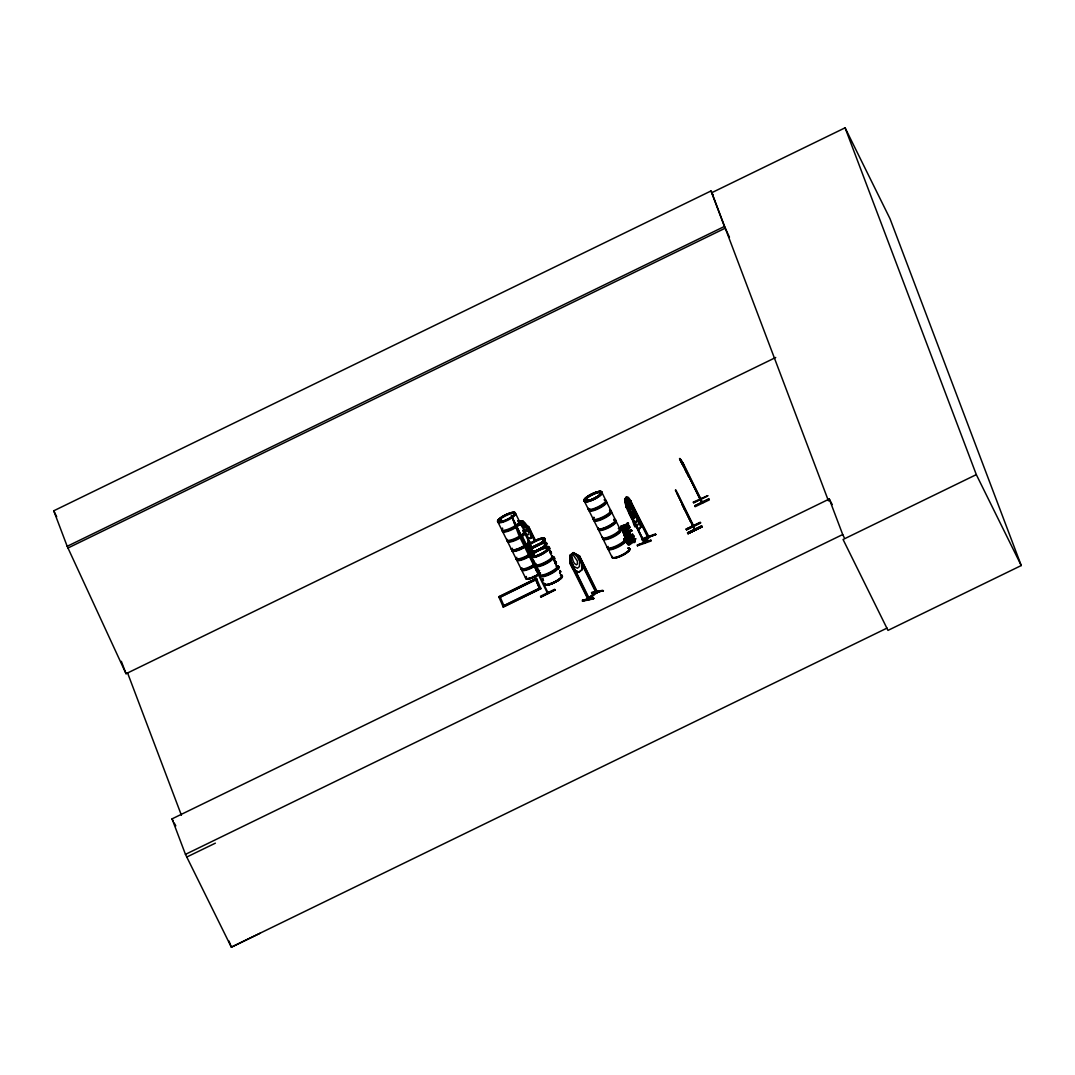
<?xml version="1.0" encoding="UTF-8"?>
<svg xmlns="http://www.w3.org/2000/svg" width="1075" height="1075" viewBox="0 0 1075 1075"><rect width="100%" height="100%" fill="white"/><g stroke="black" fill="none" stroke-linecap="round" stroke-linejoin="round"><path stroke-width="1.5" d="M597.593 592.191L596.182 593.091L577.907 556.46L579.116 555.977L573.244 552.577L570.193 555.103L570.046 563.367L588.159 599.702L589.181 598.909M589.436 598.977C589.154 594.865 586.789 601.207 589.49 598.963L571.497 562.534L570.046 563.367L573.015 569.105L578.874 572.384L581.911 569.844L582.072 561.593L579.223 555.815L597.095 592.338L596.182 593.091M622.949 529.639L623.298 527.785L622.062 528.389C621.995 532.851 629.587 522.114 628.391 527.731L629.829 526.71L628.687 526.239M626.55 506.513L644.731 542.754M539.663 572.894L540.389 574.238M546.785 592.043C548.008 590.699 547 594.179 547.43 593.36M500.318 521.415L498.988 521.388M499.351 520.851L500.963 520.26M500.05 520.77L501.407 520.515L499.754 521.469M513.568 513.998L514.334 513.675L513.756 514.065M514.522 513.863L513.648 514.455L514.629 514.132M529.411 546.638L528.645 546.92L530.781 546.06M530.445 546.046L529.733 546.14M532.273 551.247L530.19 552.013L530.593 550.964M530.123 547.027L531.184 546.248L528.577 547.135M531.937 550.36L530.633 551.703L531.561 551.515M533.657 555.305C536.747 554.969 529.209 558.221 533.025 555.412M531.305 550.87L532.582 550.521L531.776 551.394M532.595 550.44L531.977 551.273M533.832 555.103L532.044 555.909L532.904 555.197M533.052 555.493L534.1 555.278L533.523 556.017M543.883 540.174L544.474 539.717L543.036 540.188M543.574 539.462L543.533 539.717M543.695 540.268L542.982 540.443L543.95 539.744M544.635 544.864L545.347 544.635M544.904 544.555L545.898 544.084M545.522 543.829L544.716 544.192L545.442 543.923M545.603 544.111L544.676 544.716L545.267 544.152M546.382 549.486C547.524 547.108 546.785 550.628 547.148 548.801M546.651 549.177L547.377 549.11M586.439 499.794L585.405 500.493M585.66 500.641L587.434 499.848M600.844 493.116L599.89 493.197L600.562 492.793M601.194 493.062L599.837 493.721L600.912 493.385M692.555 525.339L693.335 524.963L692.69 525.232M693.281 526.629L693.886 526.307M694.678 528.497L693.913 528.483M700.564 498.289L699.758 498.383L700.645 498.262M701.881 501.541L701.007 501.662L701.787 501.286M701.652 502.993L702.539 502.872L682.531 463.123M702.539 502.912L701.128 501.555M637.462 545.992L637.354 545.012L650.886 540.161L651.262 540.913L637.636 545.697M650.886 540.268L637.354 545.119M628.566 531.601C619.832 536.868 626.832 527.503 628.243 532.018M539.529 572.626L540.295 574.198M547.538 593.615L548.317 593.239L547.497 591.693M644.073 541.934L648.091 536.882L643.535 542.096L644.18 543.426L626.712 506.446L644.839 543.157L649.112 537.164L630.407 501.044M631.831 518.499L636.091 522.343L631.657 518.674L626.093 507.078L624.683 499.27L626.147 497.201L630.555 500.99L629.816 501.434L648.077 537.997L647.378 536.586L648.359 535.928M649.018 537.245L648.131 537.93M694.007 526.616L675.852 489.945M701.733 502.952C700.336 503.745 701.263 497.456 700.577 499.996M702.459 502.939L700.712 498.787L701.102 501.917M694.531 529.921C697.111 530.029 691.924 526.414 694.625 530.177M625.516 528.416L628.311 526.36M644.597 541.33L643.643 542.042M645.255 542.66L644.57 542.862M593.454 597.875L582.489 600.186L593.454 597.928L593.36 598.99L593.454 597.928M625.341 529.612L629.802 527.449L627.021 529.867L625.153 529.76L622.519 531.493L623.46 531.601L623.325 532.891L627.155 531.037M623.675 528.537L622.102 530.069L624.185 529.854M627.679 543.238C626.644 547.067 638.389 537.54 634.008 542.579C634.935 536.586 627.612 549.056 628.929 542.633L627.679 543.238L628.055 544.004C627.598 548.331 635.258 538.884 634.008 542.566M627.706 531.44C632.49 527.462 618.985 534.154 624.844 532.837M628.015 526.965C632.463 521.751 620.812 531.52 623.312 527.798M633.632 541.827L635.083 540.806L634.425 538.884M501.071 520.784L499.203 521.173M514.293 514.441L514.885 513.971L514.159 514.078M530.553 546.073L529.33 546.732M530.082 546.879L530.701 546.369L529.747 546.705M531.87 556.447L532.394 555.95M533.093 556.232L532.192 556.205L534.1 555.358M544.635 544.797L545.683 544.595M587.192 499.297L585.848 500.748M585.727 500.292L586.99 499.902M600.75 492.82L599.971 493.627L600.697 493.21M626.335 497.335L631.845 506.365L632.584 511.149L631.643 512.479L629.023 510.37L626.886 506.056L624.777 499.391L626.295 497.147C632.261 493.223 639.504 536.868 633.282 506.701L628.848 503.019M626.093 498.787L630.246 505.599L630.42 509.147L627.585 505.062L625.623 499.458L626.241 498.733M627.383 505.102L628.996 502.966M633.39 516.524L628.969 512.735L627.639 505.156L631.872 516.148L634.505 518.258L635.446 516.914L634.693 512.143L632.557 507.817L629.05 503.154L627.491 505.21M627.182 506.271L626.093 507.078M631.012 500.843L630.152 501.555M628.485 505.223C630.676 504.067 633.323 511.861 633.739 514.253L633.269 514.925L631.683 513.366L628.337 505.277M633.188 516.39L634.747 514.334L633.242 516.578L628.808 512.896L631.804 518.62M635.943 522.396L637.448 520.152L636.037 522.168M639.114 529.236L640.525 527.22M634.908 525.567L639.168 529.411L640.781 527.288L639.37 519.48L636.36 513.769L633.296 510.921M642.03 539.65L655.804 534.463L642.03 539.65L641.654 538.898L655.212 534.033L655.562 534.799M645.578 541.558L648.453 537.419M626.12 528.672L628.848 526.643L628.391 527.704M621.216 527.543L621.713 526.172L628.593 523.323L626.873 523.404C630.299 525.662 622.627 526.105 621.135 527.099L621.592 528.309L622.089 526.925C633 524.009 628.19 523.149 620.759 526.333L621.592 528.309M630.904 535.632L625.462 538.777L626.51 541.316C629.829 540.55 632.947 538.078 631.428 537.164C613.704 548.613 643.616 530.324 631.146 537.984M624.078 533.039L623.93 534.477M694.571 529.8L677.102 493.237L695.216 529.975L693.509 525.742L694.544 530.203M647.674 536.17L648.722 537.715L630.582 500.869M648.131 536.317L647.432 536.667M588.872 599.474L587.501 598.385L588.536 597.579M595.537 591.774L596.531 590.941M588.321 599.595L597.472 592.258L579.506 555.896L573.392 552.738L570.314 555.211L571.658 562.091L573.795 566.418L577.436 568.232L579.398 566.606L579.694 561.526L577.557 557.199L573.271 552.765M597.189 592.258L596.235 591.116L597.485 592.271M500.722 521.173L501.34 520.34M514.24 513.81L513.796 514.576M529.464 546.785L528.47 547.457L529.693 547.242M529.438 546.826L529.908 546.396M533.885 555.775L534.181 555.036M628.929 542.66C625.502 547.081 647.352 530.889 627.491 543.91L627.007 542.862L633.121 538.871L633.497 539.637L627.491 543.91M622.962 530.902L622.909 531.628L624.145 531.131M626.12 539.233L626.053 539.959L626.9 539.543C624.548 536.68 635.177 535.686 632.14 535.74L631.657 534.705L632.638 534.221L633.121 535.269M572.666 554.31L571.685 555.13L573.109 560.881L574.372 563.421L576.482 564.818L577.463 563.999L577.315 560.975L572.787 554.283M578.31 556.648L579.506 555.896M581.79 569.737L578.726 572.209L572.894 569.132M591.882 593.346L603.371 590.686L591.882 593.346L591.519 592.594L603.277 590.632M595.913 591.693L596.84 590.995M595.725 592.15L588.724 597.955L596.101 592.07M624.387 535.699L626.765 533.509L626.389 532.757L623.89 534.611L624.387 535.699L627.383 533.428L629.95 532.891L624.548 536.358L628.996 534.624C614.913 542.458 641.721 529.908 626.12 536.573L626.497 537.325L630.702 534.866M500.493 520.703L498.934 521.913M586.95 500.399L587.998 499.62L586.063 500.224M626.779 539.139L627.988 538.481M627.128 524.224L627.706 523.579L626.886 523.431M627.625 530.486L627.034 527.852M596.074 591.586L596.867 592.836M596.732 592.903L595.657 591.626M588.724 599.554L570.691 563.206M628.028 530.553L628.835 529.8L628.028 528.43L624.185 530.472M625.059 529.048L624.36 529.464M520.394 525.258L520.3 520.891L520.502 525.299M520.166 520.985C525.877 520.34 528.752 529.854 529.008 534.611L527.341 534.571L523.955 531.09L520.407 521.053M521.805 526.723L528.282 526.79L522.746 521.039M531.44 538.266L528.685 538.132L525.621 534.611C533.549 546.207 532.434 529.263 527.543 526.817L534.732 541.357M628.956 542.915L628.579 542.163C647.58 530.338 610.452 550.024 633.121 538.871M535.108 539.663L528.645 526.562L527.543 526.817M626.349 539.059L627.464 538.441M499.445 520.743L500.399 520.273M513.635 514.616L514.535 514.213M529.008 546.785L529.948 546.275M530.687 550.843L531.856 550.319M531.063 551.005L530.109 551.824L531.346 551.609M626.12 536.573L630.299 533.791L626.201 536.116M587.017 500.292L586.171 500.574M587.125 500.453L585.364 500.816M533.59 555.909L532.367 556.272L534.087 555.17M629.238 538.763L630.797 537.769L629.977 537.621L631.173 538.427L626.51 541.316M522.759 537.258L529.384 550.736M530.082 556.648L548.277 593.333L547.565 593.252M534.718 576.254L540.389 573.513M533.039 576.402L533.415 577.168L540.403 573.566M498.773 596.719L536.398 578.283L536.774 579.035L499.149 597.472L498.773 596.719L503.288 607.133L540.913 588.697L536.398 578.283M539.758 588.939L504.215 606.354L499.929 596.477L535.471 579.062L539.099 587.42M535.847 579.815L500.305 597.23L499.929 596.477M555.103 590.256L554.646 589.302L540.537 596.208L540.994 597.149L554.969 589.96M555.023 590.054L540.859 596.867M181.406 815.226L127.562 672.91L126.017 673.662L67.188 546.302L53.75 510.8L710.992 190.96L713.316 195.663M845.084 127.818L976.315 474.626L843.055 539.475L887.99 630.393L1021.25 565.544L890.019 218.736L845.084 127.818L711.825 192.667L828.449 500.869M67.188 546.302L724.416 226.462L710.992 190.96M68.021 547.995L725.262 228.169L724.416 226.462M775.72 357.491L126.044 673.716L121.341 661.313M683.566 466.322C675.355 451.46 685.89 466.819 683.781 466.913C673.461 449.041 685.689 465.596 682.303 463.164L700.685 499.969M680.22 458.756L701.935 503.261L701.007 501.662M683.351 465.797L680.905 460.315M688.632 475.768L689.021 477.219L684.775 468.23M627.343 528.443L628.122 528.053M628.19 528.228L627.907 527.718C634.022 524.533 619.039 530.983 623.379 530.459L622.895 532.246L623.836 532.367M628.028 528.43C629.843 530.217 621.081 532.609 623.46 531.601M626.658 530.553C619.737 531.722 628.956 529.128 624.078 532.031M627.451 529.653L628.405 529.182M685.42 511.283L681.738 503.355L684.318 507.897M681.98 503.449L684.493 508.865M682.491 504.592L685.702 511.539M623.97 534.087L631.347 529.935L631.818 530.929L627.249 533.16L629.843 532.582L630.017 533.294L625.784 535.659L630.246 533.899L631.2 536.183M684.95 510.195L682.652 504.995M626.389 532.757L623.554 533.724M627.383 533.428L626.873 532.394L631.347 529.935M625.233 533.845L631.724 530.687M693.335 502.119L707.726 495.723L693.711 502.872L693.362 502.159M693.617 502.657L707.767 495.803M630.823 535.417L625.22 538.145L630.729 535.175L632.947 535.78M624.817 537.07L625.596 538.898L629.802 536.855M625.69 539.193L626.537 538.79M633.497 535.605C616.23 545.307 631.791 534.02 633.968 536.613M694.746 505.828L708.868 498.934L709.312 499.902L695.149 506.701L694.746 505.814L708.868 498.948M630.178 536.183L630.823 537.634L631.428 536.801M630.353 538.373L626.08 540.161M633.497 539.637L626.967 542.526M686.965 513.648L690.446 520.582M628.579 542.163L634.492 539.287M627.128 543.157L634.586 539.529M628.055 544.004L629.305 543.399M690.835 521.657L686.535 512.909M686.132 529.075L700.282 522.235L700.631 522.961L686.508 529.841L686.132 529.075L700.537 522.719L686.508 529.841M702.109 526.857L687.987 533.737L687.53 532.783L701.652 525.903L702.109 526.857L687.973 533.711L702.029 526.656M687.57 532.864L701.679 525.944M259.948 933.328L231.34 947.183L185.464 854.37L172.04 818.868L829.268 499.028L832.225 504.565M185.464 854.37L842.706 534.53L829.268 499.028M887.063 628.082L231.34 947.183L229.002 941.015M186.781 857.03L215.376 843.163M586.332 499.606L587.205 499.633M586.466 499.875L587.514 499.553M624.468 536.129L624.924 537.124L627.894 535.955M586.56 499.512L587.461 499.62M586.507 500.614L585.526 500.829M532.031 550.628L530.459 551.273M531.614 550.964L532.353 550.655M624.683 499.27L626.174 507.064M635.916 512.533C639.423 531.708 637.233 512.573 633.807 508.287M639.141 519.548L640.781 527.288M631.052 513.622C631.657 521.254 639.518 538.226 631.186 515.234M655.804 534.463L642.044 539.475M500.345 520.327L501.501 520.434M532.878 556.299L531.87 556.366M693.415 526.898L675.369 490.187M626.873 532.394L629.466 531.829L630.393 534.047M570.193 555.103L570.288 563.3L571.497 562.534M582.072 561.593L581.911 569.844M591.613 592.607L602.551 590.323L602.86 591.102M591.962 593.145L603.371 590.686M588.912 597.498L588.227 597.754L588.939 599.071L570.812 562.117M593.709 598.439L582.744 600.764L593.87 598.573M593.36 598.856L582.395 601.234L582.516 600.065M626.765 533.509L625.986 532.837M628.458 530.916L629.144 531.682L628.768 530.916M499.109 521.724L499.687 521.63M530.136 546.019L531.104 546.167M531.789 550.373L532.757 550.534M520.273 521.133L522.92 521.106M527.959 526.548L528.645 526.562M623.379 530.445L627.41 528.604M634.962 523.216L637.582 525.326L638.523 523.982L637.771 519.212L635.634 514.885M635.056 525.514L639.316 529.357M633.377 512.896L635.325 515.583L633.403 513.917M522.786 521.187L528.094 526.925M174.163 822.966L175.803 825.842M685.702 470.648L689.169 477.152M687.449 515.328L690.768 521.913M679.991 458.676L682.356 463.271M683.633 466.563L686.629 472.691M681.738 503.355L684.278 508.287M684.587 468.257L685.541 470.084L684.13 467.047M686.334 512.936L687.288 514.764L685.877 511.727M680.596 459.979L682.88 464.507M682.343 504.672L684.627 509.201M976.315 474.626L1021.25 565.544M842.706 534.53L844.184 537.527M700.551 497.994L701.169 499.687L683.068 462.989M627.934 522.893L628.311 523.646M631.442 530.177L631.818 530.929M629.211 526.387L629.896 527.691M634.062 538.132L634.962 540.282M634.828 541.249L635.204 542.002M628.458 528.927L627.813 527.462M631.065 536.049L631.603 537.258M630.125 536.008L630.501 536.774M626.55 530.096L626.913 530.862M621.807 525.836L622.183 526.589M621.713 526.172L622.452 527.892M622.062 528.389L622.438 529.142M620.759 526.333L621.135 527.099M622.532 530.862L622.909 531.628M622.855 531.897L623.325 532.891M623.782 533.348L624.158 534.1M626.591 541.76L627.383 543.628M601.798 492.243A9.823 2.459 -26.3 0 1 589.315 500.681A9.823 2.459 -26.3 0 1 587.81 496.677A9.823 2.459 -26.3 0 1 601.798 492.243L605.789 500.332M606.596 502.025L610.734 510.383M611.554 512.063L615.558 520.112M615.948 520.891L619.926 528.94M584.182 500.856L588.186 508.905M588.992 510.598L593.118 518.943M593.951 520.636L597.942 528.685M602.322 537.5L598.318 529.464A9.823 2.459 -26.3 0 0 610.264 526.293A9.823 2.459 -26.3 0 0 614.336 520.3M603.129 539.193L607.254 547.551M608.087 549.231L612.078 557.293M578.686 556.568L596.665 592.943M528.282 526.79L535.417 541.383M531.547 533.818L535.148 541.088M515.382 513.124A9.823 2.459 -26.3 0 1 502.898 521.577A9.823 2.459 -26.3 0 1 501.393 517.572A9.823 2.459 -26.3 0 1 515.382 513.124L519.373 521.227M526.925 536.559L530.526 543.829M524.358 532.461L529.841 543.802M528.9 550.978L511.351 515.409L518.808 535.122L547.712 593.628M533.952 561.19L539.005 571.416M512.506 518.459L530.472 554.821L536.774 571.483M513.783 521.845L531.762 558.207M540.913 588.697L540.537 587.931L502.912 606.367L503.288 607.133M497.765 521.751L501.77 529.8M502.576 531.493L506.715 539.838M507.534 541.518L511.525 549.58M511.902 550.346L515.906 558.395M516.712 560.088L520.851 568.447A9.783 2.446 -26.3 0 0 534.812 564.012M521.671 570.126L525.662 578.175M504.215 606.354L503.839 605.588L539.381 588.186L535.471 579.062M53.75 510.8L56.679 516.726M172.04 818.868L173.344 821.528M688.538 475.97L685.218 468.955L689.021 477.219M725.262 228.169L729.455 237.252M680.139 458.595L680.744 460.382M681.899 503.275L682.491 505.075M632.638 534.221L631.657 534.705M629.466 531.829L623.89 534.611M632.57 515.167L633.39 518.19L633.739 517.478M627.531 505.048L628.875 512.883M531.023 532.501L531.305 538.347M611.03 511.619A9.783 2.446 -26.3 0 1 603.639 518.647A9.783 2.446 -26.3 0 1 594.045 519.883M613.825 519.319A9.783 2.446 -26.3 0 1 608.652 525.903A9.783 2.446 -26.3 0 1 597.915 527.718M609.512 510.316A9.944 2.486 -26.3 0 1 603.102 517.586A9.944 2.486 -26.3 0 1 594.045 517.841M610.197 509.926A9.783 2.446 -26.3 0 1 601.651 517.505A9.783 2.446 -26.3 0 1 593.884 517.209M606.072 501.582A9.783 2.446 -26.3 0 1 597.525 509.147A9.783 2.446 -26.3 0 1 589.758 508.865M604.15 499.768A9.783 2.446 -26.3 0 1 598.99 506.352A9.783 2.446 -26.3 0 1 588.253 508.166M609.767 510.827A9.944 2.486 -26.3 0 1 604.526 517.505A9.944 2.486 -26.3 0 1 593.615 519.359M605.924 500.923A9.944 2.486 -26.3 0 1 598.399 508.058A9.944 2.486 -26.3 0 1 588.657 509.322M604.553 500.278A9.944 2.486 -26.3 0 1 599.312 506.957A9.944 2.486 -26.3 0 1 588.401 508.797M614.094 519.87A9.783 2.446 -26.3 0 1 608.92 526.454A9.783 2.446 -26.3 0 1 598.211 528.309A9.783 2.446 -26.3 0 0 608.92 526.454A9.783 2.446 -26.3 0 0 614.107 519.91A9.823 2.459 -26.3 0 1 608.934 526.481A9.823 2.459 -26.3 0 1 598.17 528.295M613.959 519.548A9.823 2.459 -26.3 0 1 608.773 526.145A9.823 2.459 -26.3 0 1 598.009 527.973M624.078 540.093A9.783 2.446 -26.3 0 1 618.918 546.664A9.783 2.446 -26.3 0 1 608.181 548.478M627.961 547.928A9.783 2.446 -26.3 0 1 622.788 554.498A9.783 2.446 -26.3 0 1 612.051 556.312M623.648 538.911A9.944 2.486 -26.3 0 1 617.238 546.181A9.944 2.486 -26.3 0 1 608.181 546.436M618.286 528.376A9.783 2.446 -26.3 0 1 613.126 534.947A9.783 2.446 -26.3 0 1 602.39 536.761M623.903 539.435A9.944 2.486 -26.3 0 1 618.663 546.113A9.944 2.486 -26.3 0 1 607.751 547.954M624.333 538.535A9.783 2.446 -26.3 0 1 616.942 545.562A9.783 2.446 -26.3 0 1 607.348 546.799M620.208 530.177A9.783 2.446 -26.3 0 1 612.817 537.204A9.783 2.446 -26.3 0 1 603.223 538.441M620.06 529.518A9.944 2.486 -26.3 0 1 612.535 536.667A9.944 2.486 -26.3 0 1 602.793 537.917M618.689 528.873A9.944 2.486 -26.3 0 1 613.449 535.565A9.944 2.486 -26.3 0 1 602.538 537.406M615.639 520.945A9.783 2.446 -26.3 0 1 608.248 527.973A9.783 2.446 -26.3 0 1 598.654 529.209M628.096 548.143A9.823 2.459 -26.3 0 1 622.909 554.754A9.823 2.459 -26.3 0 1 612.145 556.568M557.616 567.224A9.783 2.446 -26.3 0 1 550.225 574.252A9.783 2.446 -26.3 0 1 540.631 575.488M556.783 565.544A9.783 2.446 -26.3 0 1 548.237 573.109A9.783 2.446 -26.3 0 1 540.47 572.827M552.496 556.528A9.944 2.486 -26.3 0 1 543.816 564.227A9.944 2.486 -26.3 0 1 535.928 563.932M552.241 556.017A9.944 2.486 -26.3 0 1 543.56 563.703A9.944 2.486 -26.3 0 1 535.673 563.421M551.824 555.506A9.783 2.446 -26.3 0 1 544.434 562.534A9.783 2.446 -26.3 0 1 534.839 563.77M556.097 565.92A9.944 2.486 -26.3 0 1 550.843 572.599A9.944 2.486 -26.3 0 1 539.946 574.453M556.353 566.444A9.944 2.486 -26.3 0 1 551.099 573.123A9.944 2.486 -26.3 0 1 540.201 574.964M553.182 557.643A9.783 2.446 -26.3 0 1 544.098 564.765A9.783 2.446 -26.3 0 1 535.673 565.45M551.569 557.065A9.783 2.446 -26.3 0 1 552.657 557.186M544.676 584.612A9.796 2.459 -26.3 0 0 556.608 581.454A9.796 2.459 -26.3 0 0 560.68 575.461A9.783 2.446 -26.3 0 1 555.506 582.072A9.823 2.459 -26.3 0 1 544.756 583.913A9.783 2.446 -26.3 0 0 555.506 582.072A9.823 2.459 -26.3 0 0 560.707 575.488A9.783 2.446 -26.3 0 1 555.52 582.099A9.783 2.446 -26.3 0 1 544.797 583.913M560.532 575.138A9.823 2.459 -26.3 0 1 555.345 581.736A9.823 2.459 -26.3 0 1 544.582 583.564M554.781 562.48A9.783 2.446 -26.3 0 1 555.654 564.778M539.327 572.061A9.783 2.446 -26.3 0 1 538.884 570.865M559.739 570.435A9.783 2.446 -26.3 0 1 559.524 572.612M543.211 579.895A9.783 2.446 -26.3 0 1 542.754 578.713M550.077 550.884A9.783 2.446 -26.3 0 1 549.862 553.061M533.012 559.9A9.783 2.446 -26.3 0 0 533.536 560.344A9.944 2.486 -26.3 0 0 533.952 561.526M554.351 561.298A9.944 2.486 -26.3 0 1 555.237 563.636M538.656 571.04A9.944 2.486 -26.3 0 1 538.118 570.583M555.708 561.943A9.944 2.486 -26.3 0 1 555.493 564.16M538.911 571.551A9.944 2.486 -26.3 0 1 538.454 570.341A9.783 2.446 -26.3 0 0 539.583 570.503M553.947 560.801A9.783 2.446 -26.3 0 1 554.821 563.098M537.97 569.925A9.783 2.446 -26.3 0 1 538.051 569.186M549.648 551.784A9.944 2.486 -26.3 0 1 551.206 553.128M549.392 551.26A9.944 2.486 -26.3 0 1 550.951 552.604A9.783 2.446 -26.3 0 1 550.696 554.74M533.697 561.002A9.944 2.486 -26.3 0 1 533.24 559.793M543.48 580.446A9.783 2.446 -26.3 0 1 543.023 579.264A9.823 2.459 -26.3 0 0 543.453 580.487M534.369 562.023A9.783 2.446 -26.3 0 1 533.845 561.58M559.887 570.637A9.823 2.459 -26.3 0 1 559.658 572.827M543.278 580.137A9.823 2.459 -26.3 0 1 542.821 578.941M523.525 532.38A9.783 2.446 -26.3 0 1 521.496 537.083M519.467 538.347A9.783 2.446 -26.3 0 1 507.628 540.765M528.497 540.335A9.783 2.446 -26.3 0 1 525.379 544.918M523.337 546.181A9.783 2.446 -26.3 0 1 511.512 548.613M517.733 520.663A9.783 2.446 -26.3 0 1 511.431 527.812A9.783 2.446 -26.3 0 1 502.509 528.067M518.137 521.16A9.944 2.486 -26.3 0 1 511.727 528.443A9.944 2.486 -26.3 0 1 502.67 528.698M523.108 531.198A9.944 2.486 -26.3 0 1 521.039 535.982M518.97 537.272A9.944 2.486 -26.3 0 1 506.876 540.483M524.466 531.843A9.944 2.486 -26.3 0 1 521.294 536.506M519.225 537.782A9.944 2.486 -26.3 0 1 507.198 540.241M522.705 530.701A9.783 2.446 -26.3 0 1 520.676 535.404M518.634 536.667A9.783 2.446 -26.3 0 1 506.795 539.086M519.655 522.463A9.783 2.446 -26.3 0 1 512.264 529.505A9.783 2.446 -26.3 0 1 502.67 530.741M518.392 521.684A9.944 2.486 -26.3 0 1 513.151 528.362A9.944 2.486 -26.3 0 1 502.24 530.217M523.646 546.812A9.783 2.446 -26.3 0 1 511.808 549.231A9.823 2.459 -26.3 0 0 523.633 546.758M528.806 540.9A9.823 2.459 -26.3 0 1 525.675 545.495A9.823 2.459 -26.3 0 0 528.846 540.98M528.631 540.537A9.823 2.459 -26.3 0 1 525.5 545.146M523.458 546.409A9.823 2.459 -26.3 0 1 511.579 548.841M535.632 565.692A9.783 2.446 -26.3 0 1 525.823 570.261A9.783 2.446 -26.3 0 1 521.765 569.374M539.516 573.526A9.783 2.446 -26.3 0 1 529.693 578.108A9.783 2.446 -26.3 0 1 525.648 577.208M535.431 565.101A9.944 2.486 -26.3 0 1 524.506 569.978A9.944 2.486 -26.3 0 1 522.02 567.855M528.148 555.829A9.944 2.486 -26.3 0 1 518.432 559.578A9.944 2.486 -26.3 0 1 516.806 557.293M529.841 553.974A9.783 2.446 -26.3 0 1 520.031 558.543A9.783 2.446 -26.3 0 1 515.973 557.656M535.175 564.59A9.944 2.486 -26.3 0 1 525.205 569.239A9.944 2.486 -26.3 0 1 521.079 568.326M528.645 556.917A9.783 2.446 -26.3 0 1 516.806 559.336M528.403 556.353A9.944 2.486 -26.3 0 1 516.376 558.812M529.222 541.827A9.783 2.446 -26.3 0 1 526.105 546.409M524.076 547.672A9.783 2.446 -26.3 0 1 512.237 550.104M523.821 547.148A9.823 2.459 -26.3 0 1 511.942 549.58A9.823 2.459 -26.3 0 0 523.847 547.188M539.65 573.768A9.823 2.459 -26.3 0 1 528.86 578.578A9.823 2.459 -26.3 0 1 526.401 576.469M548.949 546.973A9.783 2.446 -26.3 0 1 548.882 547.712M531.359 555.533A9.783 2.446 -26.3 0 1 531.44 554.794M547.336 546.396A9.783 2.446 -26.3 0 1 548.425 546.53M552.698 556.944A9.944 2.486 -26.3 0 1 553.585 559.269M537.003 566.673A9.944 2.486 -26.3 0 1 536.479 566.216M554.055 557.589A9.944 2.486 -26.3 0 1 553.84 559.793M536.734 566.74A9.944 2.486 -26.3 0 1 536.801 565.987M548.841 547.027A9.944 2.486 -26.3 0 1 548.626 549.244M531.507 556.178A9.944 2.486 -26.3 0 1 531.587 555.426M553.383 556.554A9.783 2.446 -26.3 0 1 553.168 558.731M549.258 548.21A9.783 2.446 -26.3 0 1 549.701 549.392M549.097 547.551A9.944 2.486 -26.3 0 1 548.882 549.755M554.216 558.247A9.783 2.446 -26.3 0 1 554.001 560.411M556.998 565.947A9.783 2.446 -26.3 0 1 557.871 568.258M557.146 566.176A9.823 2.459 -26.3 0 1 558.019 568.473M521.603 521.818L524.345 529.33L527.099 531.614L525.594 526.857L521.469 521.899M589.167 500.332A9.783 2.446 -26.3 0 0 601.597 491.92A9.783 2.446 -26.3 0 0 587.662 496.341A9.823 2.459 -26.3 0 0 589.167 500.386A9.796 2.459 -26.3 0 0 601.651 491.96A9.823 2.459 -26.3 0 0 587.662 496.381A9.796 2.459 -26.3 0 0 589.181 500.386A9.823 2.459 -26.3 0 0 601.651 491.947A9.796 2.459 -26.3 0 0 587.676 496.395A9.783 2.446 -26.3 0 0 589.167 500.332M589.597 501.192A9.783 2.446 -26.3 0 0 602.027 492.793A9.756 2.446 -26.3 0 0 588.092 497.201A9.783 2.446 -26.3 0 0 589.597 501.192A9.756 2.446 -26.3 0 0 602 492.78A9.783 2.446 -26.3 0 0 588.092 497.214A9.756 2.446 -26.3 0 0 589.597 501.178M624.158 554.445A9.783 2.446 -26.3 0 0 628.23 548.478A9.823 2.459 -26.3 0 1 624.185 554.472A9.823 2.459 -26.3 0 1 612.226 557.643A9.783 2.446 -26.3 0 0 624.158 554.445M535.753 555.936A9.783 2.446 -26.3 0 0 548.183 547.538A9.783 2.446 -26.3 0 0 534.248 551.959A9.823 2.459 -26.3 0 0 535.753 555.99A9.823 2.459 -26.3 0 0 548.237 547.551A9.823 2.459 -26.3 0 0 534.235 551.999A9.783 2.446 -26.3 0 0 535.753 555.936M536.183 556.81A9.783 2.446 -26.3 0 0 548.613 548.398A9.783 2.446 -26.3 0 0 534.665 552.819A9.783 2.446 -26.3 0 0 536.183 556.81A9.756 2.446 -26.3 0 0 548.599 548.425A9.756 2.446 -26.3 0 0 534.692 552.846A9.756 2.446 -26.3 0 0 536.197 556.823M535.914 556.326A9.823 2.459 -26.3 0 0 548.398 547.887A9.823 2.459 -26.3 0 0 534.383 552.295A9.823 2.459 -26.3 0 0 535.901 556.299A9.823 2.459 -26.3 0 0 548.384 547.847A9.823 2.459 -26.3 0 0 534.409 552.335A9.823 2.459 -26.3 0 0 535.914 556.326M534.006 551.381A9.823 2.459 -26.3 0 0 546.49 542.929A9.823 2.459 -26.3 0 0 532.488 547.377A9.823 2.459 -26.3 0 1 530.996 543.332A9.823 2.459 -26.3 0 1 544.998 538.884A9.823 2.459 -26.3 0 1 532.515 547.323A9.823 2.459 -26.3 0 0 534.006 551.381M534.154 551.677A9.823 2.459 -26.3 0 0 546.638 543.224A9.823 2.459 -26.3 0 0 532.636 547.672A9.823 2.459 -26.3 0 0 534.154 551.677M555.237 581.508A9.783 2.446 -26.3 0 0 560.398 574.937A9.756 2.446 -26.3 0 1 555.237 581.521A9.756 2.446 -26.3 0 1 544.528 583.335A9.783 2.446 -26.3 0 0 555.237 581.508M534.006 551.327A9.783 2.446 -26.3 0 0 546.436 542.915A9.783 2.446 -26.3 0 0 532.488 547.336A9.783 2.446 -26.3 0 0 534.006 551.327M534.436 552.187A9.783 2.446 -26.3 0 0 546.866 543.775A9.783 2.446 -26.3 0 0 532.918 548.21A9.783 2.446 -26.3 0 0 534.436 552.187M559.793 573.163A9.783 2.446 -26.3 0 0 560.008 571A9.823 2.459 -26.3 0 1 559.833 573.177M502.751 521.227A9.783 2.446 -26.3 0 0 515.194 512.815A9.783 2.446 -26.3 0 0 501.246 517.236A9.783 2.446 -26.3 0 0 502.751 521.227A9.823 2.459 -26.3 0 0 515.247 512.829A9.823 2.459 -26.3 0 0 501.246 517.277A9.823 2.459 -26.3 0 0 502.764 521.281M503.181 522.087A9.783 2.446 -26.3 0 0 515.61 513.675A9.783 2.446 -26.3 0 0 501.676 518.11A9.783 2.446 -26.3 0 0 503.181 522.087M525.675 545.549A9.783 2.446 -26.3 0 0 528.806 540.967A9.756 2.446 -26.3 0 1 525.675 545.562M514.105 550.494A9.756 2.446 -26.3 0 0 523.646 546.826A9.823 2.459 -26.3 0 1 514.078 550.548A9.823 2.459 -26.3 0 1 512.466 548.29A9.756 2.446 -26.3 0 0 514.105 550.494M525.863 545.885A9.823 2.459 -26.3 0 0 527.906 541.155A9.823 2.459 -26.3 0 1 525.89 545.912M529.975 578.659A9.783 2.446 -26.3 0 0 539.784 574.077A9.823 2.459 -26.3 0 1 529.962 578.686A9.823 2.459 -26.3 0 1 525.89 577.799A9.783 2.446 -26.3 0 0 529.975 578.659M532.353 546.96A9.783 2.446 -26.3 0 0 544.783 538.548A9.783 2.446 -26.3 0 0 530.848 542.969A9.823 2.459 -26.3 0 0 532.353 547.014A9.823 2.459 -26.3 0 0 544.837 538.575A9.823 2.459 -26.3 0 0 530.848 543.009A9.783 2.446 -26.3 0 0 532.353 546.96M532.783 547.833A9.783 2.446 -26.3 0 0 545.213 539.422A9.783 2.446 -26.3 0 0 531.278 543.843A9.783 2.446 -26.3 0 0 532.783 547.833M558.14 568.809A9.783 2.446 -26.3 0 0 557.28 566.498A9.823 2.459 -26.3 0 1 558.18 568.809"/></g></svg>
